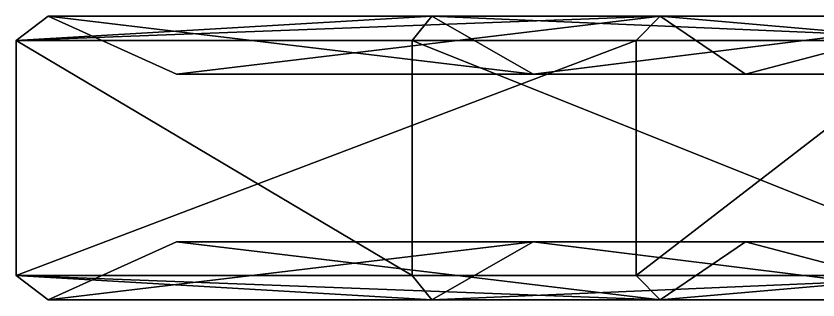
# Model space of a CAD drawing. Extents: x -4.06 to 0.68, y 0.42 to 0.78.
# Drawn here: x -4.06 to -3.04, y 0.422 to 0.782 of the extents above; entities that cross this region are included whole.
import ezdxf

# ---------------------------------------------------------------- set-up
doc = ezdxf.new("R2010")
doc.units = 0

msp = doc.modelspace()

# ---------------------------------------------------------------- linework, layer by layer
for points in [[(-4.059579, 0.75127, -5.305851), (-3.531204, 0.782492, -6.317982), (-4.018685, 0.782492, -5.294534)], [(-4.059579, 0.75127, -5.305851), (-3.55581, 0.75127, -6.363493), (-3.531204, 0.782492, -6.317982)], [(-4.059579, 0.75127, -5.049943), (-4.018685, 0.782492, -5.294534), (-4.018685, 0.782492, -5.053529)], [(-4.059579, 0.75127, -5.049943), (-4.059579, 0.75127, -5.305851), (-4.018685, 0.782492, -5.294534)], [(-4.059579, 0.75127, -5.049943), (-4.018685, 0.782492, -5.053529), (-3.240912, 0.782492, -2.139437)], [(-3.271195, 0.75127, -2.108582), (-4.059579, 0.75127, -5.049943), (-3.240912, 0.782492, -2.139437)], [(-3.855677, 0.708581, -5.196185), (-4.018685, 0.782492, -5.294534), (-3.40232, 0.708581, -6.147992)], [(-3.40232, 0.708581, -6.147992), (-4.018685, 0.782492, -5.294534), (-3.531204, 0.782492, -6.317982)], [(-3.855677, 0.708581, -4.97205), (-4.018685, 0.782492, -5.053529), (-3.855677, 0.708581, -5.196185)], [(-3.855677, 0.708581, -5.196185), (-4.018685, 0.782492, -5.053529), (-4.018685, 0.782492, -5.294534)], [(-3.855677, 0.708581, -4.97205), (-3.240912, 0.782492, -2.139437), (-4.018685, 0.782492, -5.053529)], [(-3.132349, 0.708581, -2.266172), (-3.240912, 0.782492, -2.139437), (-3.855677, 0.708581, -4.97205)], [(-2.809486, 0.75127, -6.363493), (-3.531204, 0.782492, -6.317982), (-3.55581, 0.75127, -6.363493)], [(-2.809486, 0.75127, -6.363493), (-2.809486, 0.782492, -6.317982), (-3.531204, 0.782492, -6.317982)], [(-3.40232, 0.708581, -6.147992), (-3.531204, 0.782492, -6.317982), (-2.809486, 0.782492, -6.317982)], [(-2.731122, 0.708581, -6.147992), (-3.40232, 0.708581, -6.147992), (-2.809486, 0.782492, -6.317982)], [(-2.8835, 0.75127, -2.016911), (-3.271195, 0.75127, -2.108582), (-3.240912, 0.782492, -2.139437)], [(-2.8835, 0.75127, -2.016911), (-3.240912, 0.782492, -2.139437), (-2.852279, 0.782492, -2.043596)], [(-3.132349, 0.708581, -2.266172), (-2.852279, 0.782492, -2.043596), (-3.240912, 0.782492, -2.139437)], [(-2.770919, 0.708581, -2.158343), (-2.852279, 0.782492, -2.043596), (-3.132349, 0.708581, -2.266172)], [(-4.059579, 0.453171, -5.305851), (-3.55581, 0.453171, -6.363493), (-4.059579, 0.75127, -5.305851)], [(-3.55581, 0.453171, -6.363493), (-3.55581, 0.75127, -6.363493), (-4.059579, 0.75127, -5.305851)], [(-4.059579, 0.453171, -5.049943), (-4.059579, 0.453171, -5.305851), (-4.059579, 0.75127, -5.049943)], [(-4.059579, 0.453171, -5.305851), (-4.059579, 0.75127, -5.305851), (-4.059579, 0.75127, -5.049943)], [(-3.271195, 0.453171, -2.108582), (-4.059579, 0.453171, -5.049943), (-3.271195, 0.75127, -2.108582)], [(-4.059579, 0.453171, -5.049943), (-4.059579, 0.75127, -5.049943), (-3.271195, 0.75127, -2.108582)], [(-2.809486, 0.453171, -6.363493), (-3.55581, 0.75127, -6.363493), (-3.55581, 0.453171, -6.363493)], [(-2.809486, 0.453171, -6.363493), (-2.809486, 0.75127, -6.363493), (-3.55581, 0.75127, -6.363493)], [(-2.8835, 0.453171, -2.016911), (-3.271195, 0.453171, -2.108582), (-2.8835, 0.75127, -2.016911)], [(-3.271195, 0.453171, -2.108582), (-3.271195, 0.75127, -2.108582), (-2.8835, 0.75127, -2.016911)], [(-3.855677, 0.708581, -5.196185), (-3.40232, 0.708581, -6.147992), (-3.012225, 0.708581, -5.20671)], [(-3.012225, 0.708581, -4.968716), (-3.855677, 0.708581, -4.97205), (-3.855677, 0.708581, -5.196185)], [(-3.012225, 0.708581, -4.968716), (-3.855677, 0.708581, -5.196185), (-3.012225, 0.708581, -5.20671)], [(-3.132349, 0.708581, -2.266172), (-3.855677, 0.708581, -4.97205), (-3.012225, 0.708581, -4.968716)], [(-3.012225, 0.708581, -5.20671), (-3.40232, 0.708581, -6.147992), (-2.731122, 0.708581, -6.147992)], [(-2.770919, 0.708581, -2.158343), (-3.132349, 0.708581, -2.266172), (-3.012225, 0.708581, -4.968716)], [(-4.018685, 0.42195, -5.294534), (-3.855677, 0.495861, -5.196185), (-3.40232, 0.495861, -6.147992)], [(-4.018685, 0.42195, -5.294534), (-3.40232, 0.495861, -6.147992), (-3.531204, 0.42195, -6.317982)], [(-4.018685, 0.42195, -5.053529), (-3.855677, 0.495861, -4.97205), (-3.855677, 0.495861, -5.196185)], [(-4.018685, 0.42195, -5.053529), (-3.855677, 0.495861, -5.196185), (-4.018685, 0.42195, -5.294534)], [(-3.240912, 0.42195, -2.139437), (-3.855677, 0.495861, -4.97205), (-4.018685, 0.42195, -5.053529)], [(-3.855677, 0.495861, -5.196185), (-3.012225, 0.495861, -5.20671), (-3.40232, 0.495861, -6.147992)], [(-3.012225, 0.495861, -4.968716), (-3.855677, 0.495861, -5.196185), (-3.855677, 0.495861, -4.97205)], [(-3.012225, 0.495861, -4.968716), (-3.012225, 0.495861, -5.20671), (-3.855677, 0.495861, -5.196185)], [(-3.132349, 0.495861, -2.266172), (-3.012225, 0.495861, -4.968716), (-3.855677, 0.495861, -4.97205)], [(-3.240912, 0.42195, -2.139437), (-3.132349, 0.495861, -2.266172), (-3.855677, 0.495861, -4.97205)], [(-2.809486, 0.42195, -6.317982), (-3.531204, 0.42195, -6.317982), (-3.40232, 0.495861, -6.147992)], [(-3.012225, 0.495861, -5.20671), (-2.731122, 0.495861, -6.147992), (-3.40232, 0.495861, -6.147992)], [(-2.809486, 0.42195, -6.317982), (-3.40232, 0.495861, -6.147992), (-2.731122, 0.495861, -6.147992)], [(-2.852279, 0.42195, -2.043596), (-3.132349, 0.495861, -2.266172), (-3.240912, 0.42195, -2.139437)], [(-2.770919, 0.495861, -2.158343), (-3.012225, 0.495861, -4.968716), (-3.132349, 0.495861, -2.266172)], [(-2.852279, 0.42195, -2.043596), (-2.770919, 0.495861, -2.158343), (-3.132349, 0.495861, -2.266172)], [(-4.018685, 0.42195, -5.294534), (-3.531204, 0.42195, -6.317982), (-4.059579, 0.453171, -5.305851)], [(-3.531204, 0.42195, -6.317982), (-3.55581, 0.453171, -6.363493), (-4.059579, 0.453171, -5.305851)], [(-4.018685, 0.42195, -5.053529), (-4.018685, 0.42195, -5.294534), (-4.059579, 0.453171, -5.049943)], [(-4.018685, 0.42195, -5.294534), (-4.059579, 0.453171, -5.305851), (-4.059579, 0.453171, -5.049943)], [(-3.240912, 0.42195, -2.139437), (-4.018685, 0.42195, -5.053529), (-4.059579, 0.453171, -5.049943)], [(-3.240912, 0.42195, -2.139437), (-4.059579, 0.453171, -5.049943), (-3.271195, 0.453171, -2.108582)], [(-3.531204, 0.42195, -6.317982), (-2.809486, 0.453171, -6.363493), (-3.55581, 0.453171, -6.363493)], [(-2.809486, 0.42195, -6.317982), (-2.809486, 0.453171, -6.363493), (-3.531204, 0.42195, -6.317982)], [(-3.240912, 0.42195, -2.139437), (-3.271195, 0.453171, -2.108582), (-2.8835, 0.453171, -2.016911)], [(-2.852279, 0.42195, -2.043596), (-3.240912, 0.42195, -2.139437), (-2.8835, 0.453171, -2.016911)]]:
    msp.add_3dface(points)

doc.saveas('drawing.dxf')
